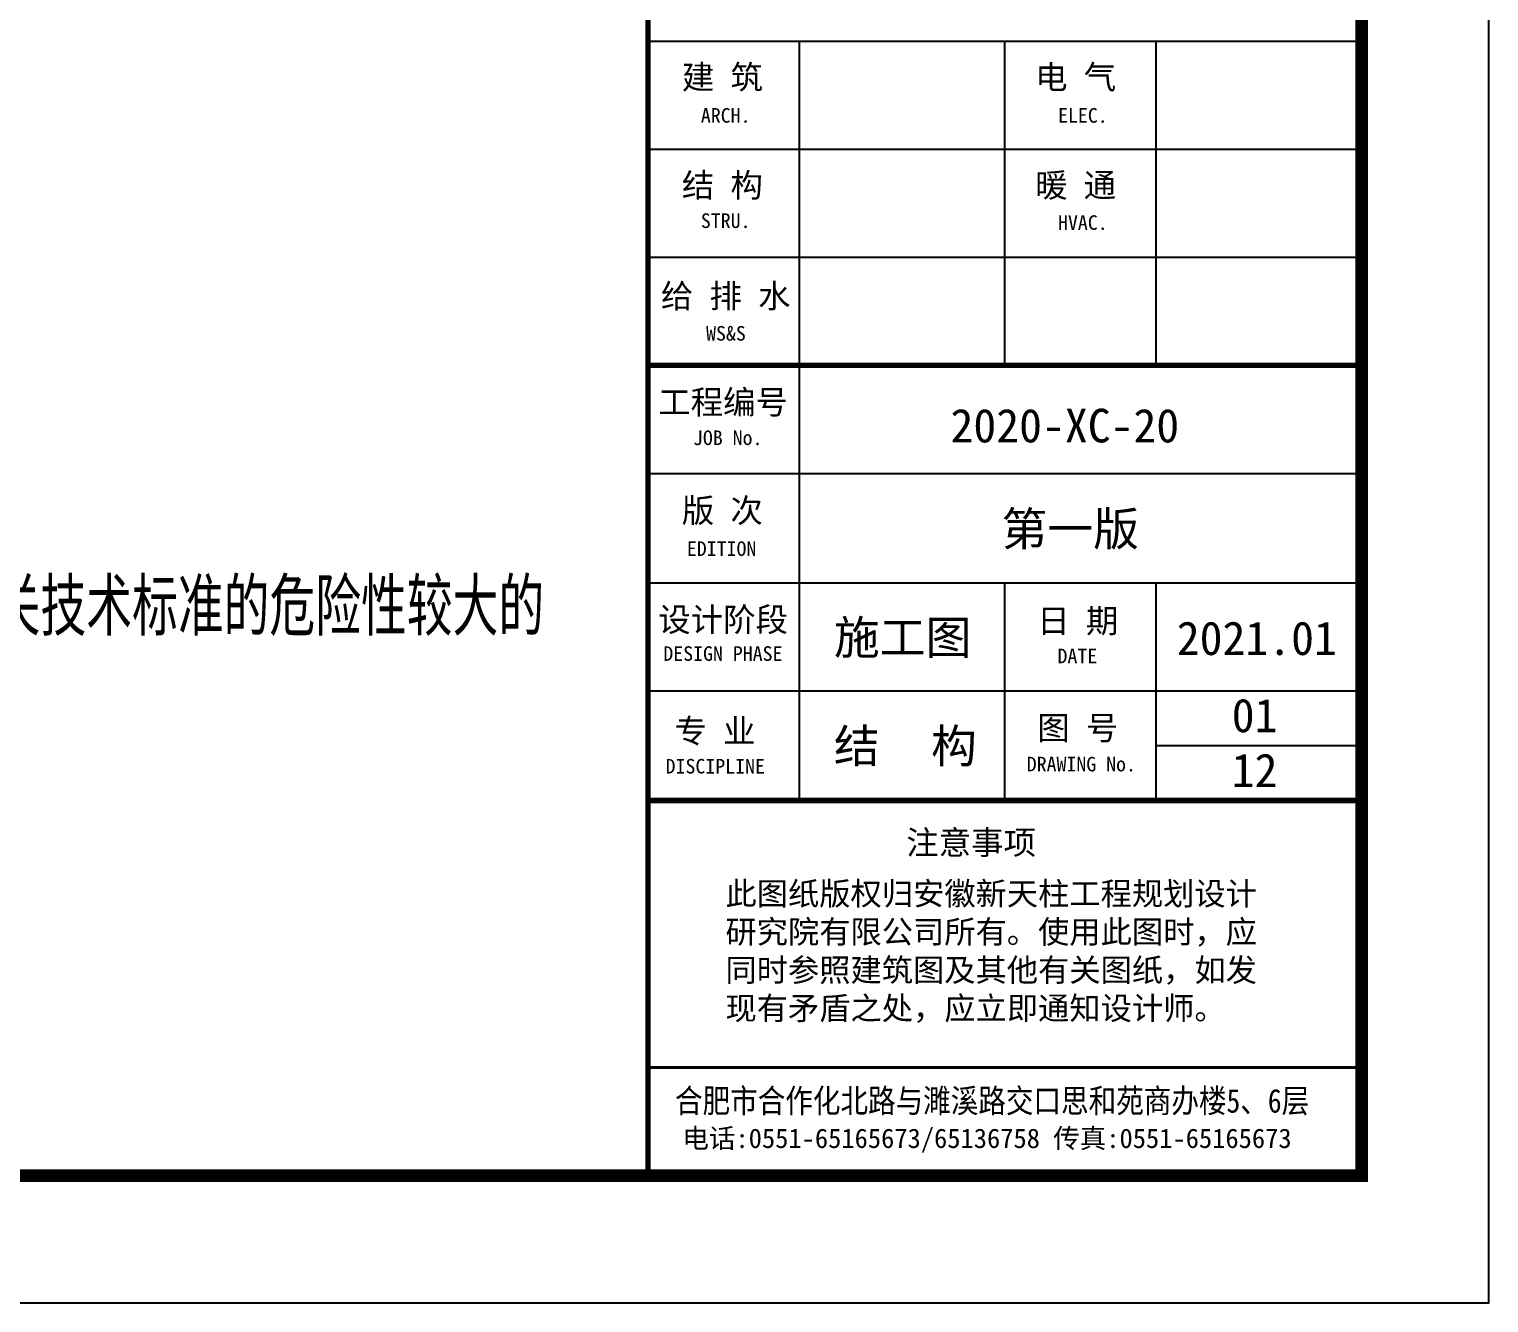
# Model space of a CAD drawing. Extents: x 32177600 to 32582346, y -189249 to 154687.
# Drawn here: x 32570871 to 32582346, y 101204 to 111220 of the extents above; entities that cross this region are included whole.
import ezdxf

# ---------------------------------------------------------------- set-up
doc = ezdxf.new("R2010")
doc.units = 0
doc.header["$LTSCALE"] = 1000
doc.header["$MEASUREMENT"] = 0
doc.layers.get('0').update_dxf_attribs({"linetype": 'CONTINUOUS'})
for name, color, linetype in [('46', 7, 'CONTINUOUS'), ('PUB_TEXT', 7, 'CONTINUOUS'), ('PUB_TITLE', 4, 'CONTINUOUS')]:
    doc.layers.add(name, color=color, linetype=linetype)
doc.styles.add('-黑体', font='simhei.ttf')
doc.styles.add('_HZTXT', font='txt.shx', dxfattribs={"width": 0.8, "bigfont": 'hztxt.shx'})
doc.styles.add('TQ', font='')
doc.styles.get('TQ').set_extended_font_data('SimSun')

# ---------------------------------------------------------------- blocks, each defined once
blk = doc.blocks.new('ly')
at = {"layer": 'PUB_TEXT', "insert": (-5884, 1715), "char_height": 212, "width": 5144.75, "attachment_point": 1, "style": 'TQ'}
blk.add_mtext('\\pt576;此图纸版权归安徽新天柱工程规划设计研究院有限公司所有。使用此图时，应同时参照建筑图及其他有关图纸，如发现有矛盾之处，应立即通知设计师。', dxfattribs=at)
blk = doc.blocks.new('tk')
at = {"layer": 'PUB_TEXT'}
for p, q in [((31014342, -92688), (31014342, -92201)), ((31014345, -92688), (31013564, -92688))]:
    blk.add_line(p, q, dxfattribs=at)
at = {"layer": 'PUB_TITLE'}
for p, q in [((31008732, -83766), (31014342, -83766)), ((31009922, -86316), (31009922, -83766)), ((31011537, -86316), (31011537, -83766)), ((31012727, -86316), (31012727, -83766)), ((31008732, -84616), (31014342, -84616)), ((31008732, -85466), (31014342, -85466)), ((31009922, -89738), (31009922, -86316)), ((31008732, -87166), (31014342, -87166)), ((31008732, -88027), (31014342, -88027)), ((31011537, -89738), (31011537, -88027)), ((31012727, -89738), (31012727, -88027)), ((31008732, -88877), (31014359, -88877)), ((31014342, -89308), (31012727, -89308))]:
    blk.add_line(p, q, dxfattribs=at)
at = {"layer": 'PUB_TITLE', "lineweight": 40}
for p, q in [((31008732, -86316), (31014342, -86316)), ((31008732, -91838), (31014342, -91838))]:
    blk.add_line(p, q, dxfattribs=at)
at = {"layer": 'PUB_TITLE', "lineweight": 40, "const_width": 42.5}
for points in [[(31008732, -52688), (31008732, -92688)], [(31008732, -89738), (31014315, -89738)]]:
    blk.add_lwpolyline(points, dxfattribs=at)
at = {"layer": 'PUB_TITLE', "const_width": 42.5}
blk.add_lwpolyline([(31008732, -86316), (31014342, -86316)], dxfattribs=at)
at = {"layer": 'PUB_TEXT', "xscale": 0.8500000014901161, "yscale": 0.8500000014901161, "zscale": 0.8500000014901161}
blk.add_blockref('ly', (31014342, -91838), dxfattribs=at)
at = {"layer": '46', "linetype": 'Continuous', "style": '-黑体'}
for s, height, p in [('2020-XC-20', 264.3, (31011110, -86922)), ('第一版', 264.3, (31011511, -87734)), ('施工图', 264.3, (31010193, -88588)), ('2021.01', 264.3, (31012889, -88594)), ('结', 264, (31010193, -89441)), ('构', 264, (31010957, -89441)), ('12', 264.3, (31013321, -89633))]:
    blk.add_text(s, height=height, dxfattribs=at).set_placement(p)
at = {"layer": 'PUB_TEXT', "style": 'TQ'}
for s, height, p in [(' 工程编号', 187, (31008685, -86699)), ('      JOB No.', 114.75, (31008617, -86943)), ('  版 次', 187, (31008743, -87551)), ('     EDITION', 114.75, (31008647, -87815)), (' 设计阶段', 187, (31008685, -88409)), ('日 期', 187, (31011792, -88419)), ('     DESIGN PHASE', 114.75, (31008462, -88640)), ('         DATE', 114.75, (31011249, -88659)), ('  专 业', 187, (31008685, -89285)), ('图 号', 187, (31011792, -89261)), ('     DRAWING No.', 114.75, (31011319, -89509)), ('     DISCIPLINE', 114.75, (31008480, -89526)), ('注意事项', 187, (31010762, -90162)), ('电话:0551-65165673/65136758 传真:0551-65165673', 153, (31009002, -92471))]:
    blk.add_text(s, height=height, dxfattribs=at).set_placement(p)
at = {"layer": 'PUB_TEXT', "style": 'TQ', "width": 0.85}
blk.add_text('合肥市合作化北路与濉溪路交口思和苑商办楼5、6层 ', height=187, dxfattribs=at).set_placement((31008944, -92193))
at = {"layer": 'PUB_TEXT', "attachment_point": 1, "style": 'TQ'}
for s, insert, char_height, width in [('建 筑', (31008998, -83956), 187, 2006), ('电 气', (31011775, -83956), 187, 2006), ('   ARCH.', (31008913, -84293), 114.8, 2399.55), ('   ELEC.', (31011721, -84293), 114.8, 2399.55), ('结 构', (31008998, -84806), 187, 2006), ('暖 通', (31011775, -84806), 187, 2006), ('   STRU.', (31008913, -85121), 114.8, 2399.55), ('   HVAC.', (31011721, -85136), 114.8, 2399.55), ('给 排 水', (31008833, -85677), 187, 2223.6), ('   WS&S', (31008954, -86007), 114.8, 2441.2)]:
    blk.add_mtext(s, dxfattribs=dict(at, insert=insert, char_height=char_height, width=width))

msp = doc.modelspace()

# ---------------------------------------------------------------- linework, layer by layer
at = {"layer": 'PUB_TITLE'}
msp.add_lwpolyline([(32508046.3, 101203.8), (32582346.3, 101203.8), (32582346.3, 143203.8), (32508046.3, 143203.8)], close=True, dxfattribs=at)
at = {"layer": 'PUB_TITLE', "const_width": 100}
msp.add_lwpolyline([(32510546.3, 102203.8), (32581346.3, 102203.8), (32581346.3, 142203.8), (32510546.3, 142203.8)], close=True, dxfattribs=at)

# ---------------------------------------------------------------- block references
msp.add_blockref('tk', (1567004.1, 194892.2))
msp.add_blockref('tk', (1567004.1, 194892.2))

# ---------------------------------------------------------------- texts
at = {"style": '_HZTXT', "width": 0.8}
msp.add_text('6、采用新技术、新工艺、新材料、新设备及尚无相关技术标准的危险性较大的', height=450, dxfattribs=at).set_placement((32562371.1, 106449.3))
at = {"layer": '46', "linetype": 'Continuous', "style": '-黑体'}
msp.add_text('01', height=264.33, dxfattribs=at).set_placement((32580325.1, 105691.2))

doc.saveas('drawing.dxf')
